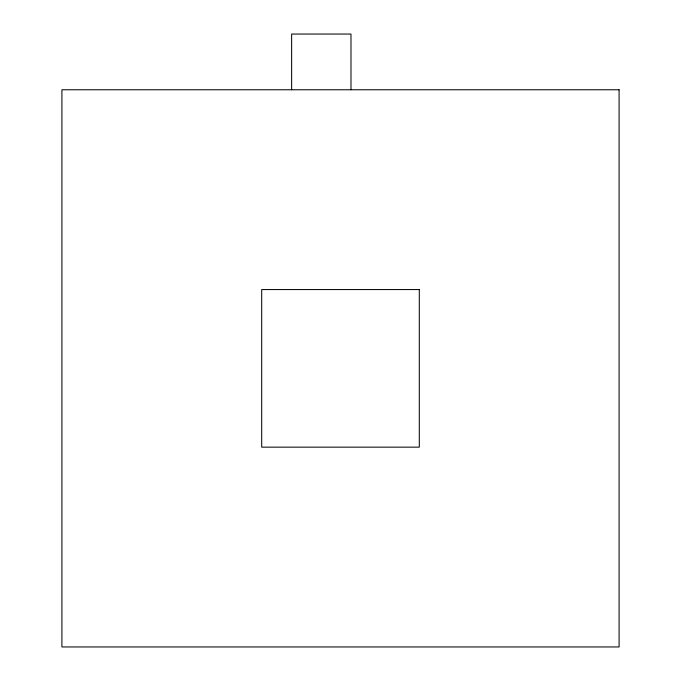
<?xml version="1.0" encoding="UTF-8"?>
<svg xmlns="http://www.w3.org/2000/svg" width="681" height="681" viewBox="0 0 681 681"><rect width="100%" height="100%" fill="white"/><g stroke="black" fill="none" stroke-linecap="round" stroke-linejoin="round"><path stroke-width="1.02" d="M350.979 89.764L350.979 34.05L291.63 34.05L291.63 89.764M619.089 89.764L61.911 89.764L61.911 646.95L619.089 646.95L619.089 89.764M419.3 289.561L261.7 289.561L261.7 447.153L419.3 447.153L419.3 289.561"/></g></svg>
